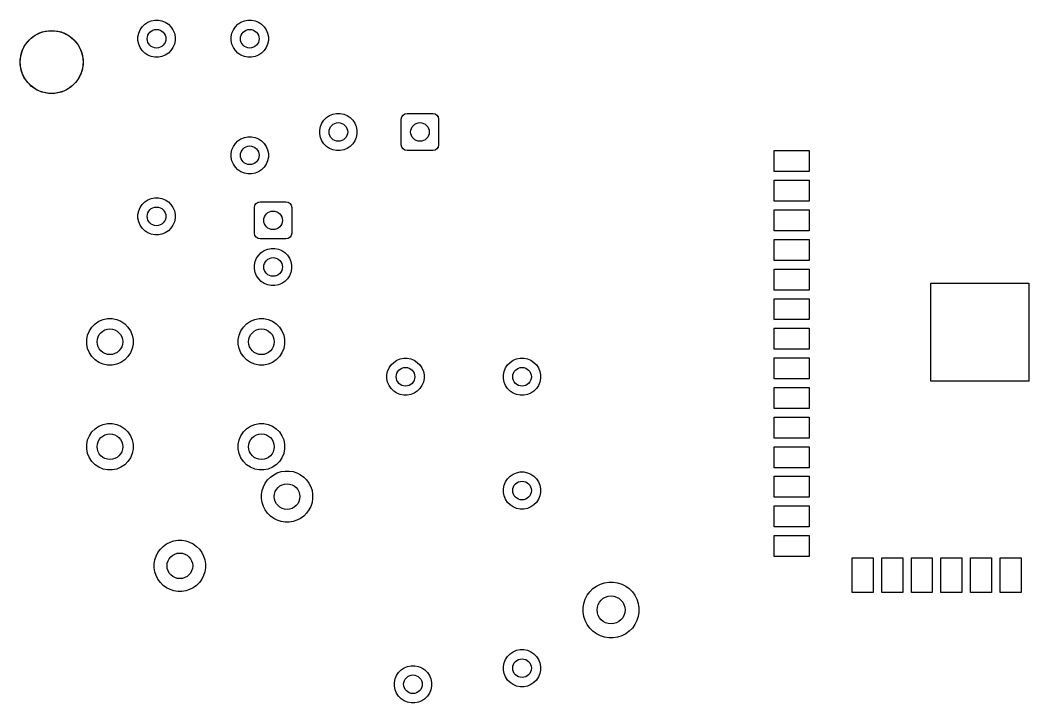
# Model space of a CAD drawing. Header units: millimetres. Extents: x 102.2 to 188.3, y -170.3 to -101.7.
# Drawn here: x 102.15 to 145.42, y -130.99 to -101.7 of the extents above; entities that cross this region are included whole.
import ezdxf

# ---------------------------------------------------------------- set-up
doc = ezdxf.new("R2010")
doc.units = ezdxf.units.MM
doc.layers.add('F.Mask', color=253, linetype='CONTINUOUS', true_color=0xa89984)

msp = doc.modelspace()

# ---------------------------------------------------------------- linework, layer by layer
at = {"layer": 'F.Mask', "linetype": 'CONTINUOUS'}
for p, q in [((107.294463, -102.122883), (107.381592, -101.992485)), ((107.381592, -101.992485), (107.492485, -101.881592)), ((107.492485, -101.881592), (107.622883, -101.794463)), ((107.622883, -101.794463), (107.767772, -101.734448)), ((107.767772, -101.734448), (107.921586, -101.703852)), ((107.921586, -101.703852), (108.078414, -101.703852)), ((108.078414, -101.703852), (108.232228, -101.734448)), ((108.232228, -101.734448), (108.377117, -101.794463)), ((108.377117, -101.794463), (108.507515, -101.881592)), ((108.507515, -101.881592), (108.618408, -101.992485)), ((108.618408, -101.992485), (108.705537, -102.122883)), ((111.294463, -102.122883), (111.381592, -101.992485)), ((111.381592, -101.992485), (111.492485, -101.881592)), ((111.492485, -101.881592), (111.622883, -101.794463)), ((111.622883, -101.794463), (111.767772, -101.734448)), ((111.767772, -101.734448), (111.921586, -101.703852)), ((111.921586, -101.703852), (112.078414, -101.703852)), ((112.078414, -101.703852), (112.232228, -101.734448)), ((112.232228, -101.734448), (112.377117, -101.794463)), ((112.377117, -101.794463), (112.507515, -101.881592)), ((112.507515, -101.881592), (112.618408, -101.992485)), ((112.618408, -101.992485), (112.705537, -102.122883)), ((102.473452, -102.623245), (102.623245, -102.473452)), ((102.623245, -102.473452), (102.794627, -102.348936)), ((102.794627, -102.348936), (102.983377, -102.252763)), ((102.983377, -102.252763), (103.184849, -102.187301)), ((103.184849, -102.187301), (103.39408, -102.154162)), ((103.39408, -102.154162), (103.60592, -102.154162)), ((103.60592, -102.154162), (103.815151, -102.187301)), ((103.815151, -102.187301), (104.016623, -102.252763)), ((104.016623, -102.252763), (104.205373, -102.348936)), ((104.205373, -102.348936), (104.376755, -102.473452)), ((104.376755, -102.473452), (104.526548, -102.623245)), ((107.203852, -102.421586), (107.234448, -102.267772)), ((107.203852, -102.578414), (107.203852, -102.421586)), ((107.234448, -102.267772), (107.294463, -102.122883)), ((108.705537, -102.122883), (108.765552, -102.267772)), ((108.765552, -102.267772), (108.796148, -102.421586)), ((108.796148, -102.421586), (108.796148, -102.578414)), ((111.203852, -102.421586), (111.234448, -102.267772)), ((111.203852, -102.578414), (111.203852, -102.421586)), ((111.234448, -102.267772), (111.294463, -102.122883)), ((112.705537, -102.122883), (112.765552, -102.267772)), ((112.765552, -102.267772), (112.796148, -102.421586)), ((112.796148, -102.421586), (112.796148, -102.578414)), ((102.252763, -102.983377), (102.348936, -102.794627)), ((102.348936, -102.794627), (102.473452, -102.623245)), ((104.526548, -102.623245), (104.651064, -102.794627)), ((104.651064, -102.794627), (104.747237, -102.983377)), ((107.234448, -102.732228), (107.203852, -102.578414)), ((107.294463, -102.877117), (107.234448, -102.732228)), ((107.381592, -103.007515), (107.294463, -102.877117)), ((108.705537, -102.877117), (108.618408, -103.007515)), ((108.765552, -102.732228), (108.705537, -102.877117)), ((108.796148, -102.578414), (108.765552, -102.732228)), ((111.234448, -102.732228), (111.203852, -102.578414)), ((111.294463, -102.877117), (111.234448, -102.732228)), ((111.381592, -103.007515), (111.294463, -102.877117)), ((112.705537, -102.877117), (112.618408, -103.007515)), ((112.765552, -102.732228), (112.705537, -102.877117)), ((112.796148, -102.578414), (112.765552, -102.732228)), ((102.154162, -103.39408), (102.187301, -103.184849)), ((102.154162, -103.60592), (102.154162, -103.39408)), ((102.187301, -103.184849), (102.252763, -102.983377)), ((104.747237, -102.983377), (104.812699, -103.184849)), ((104.812699, -103.184849), (104.845838, -103.39408)), ((104.845838, -103.39408), (104.845838, -103.60592)), ((107.492485, -103.118408), (107.381592, -103.007515)), ((107.622883, -103.205537), (107.492485, -103.118408)), ((107.767772, -103.265552), (107.622883, -103.205537)), ((107.921586, -103.296148), (107.767772, -103.265552)), ((108.078414, -103.296148), (107.921586, -103.296148)), ((108.232228, -103.265552), (108.078414, -103.296148)), ((108.377117, -103.205537), (108.232228, -103.265552)), ((108.507515, -103.118408), (108.377117, -103.205537)), ((108.618408, -103.007515), (108.507515, -103.118408)), ((111.492485, -103.118408), (111.381592, -103.007515)), ((111.622883, -103.205537), (111.492485, -103.118408)), ((111.767772, -103.265552), (111.622883, -103.205537)), ((111.921586, -103.296148), (111.767772, -103.265552)), ((112.078414, -103.296148), (111.921586, -103.296148)), ((112.232228, -103.265552), (112.078414, -103.296148)), ((112.377117, -103.205537), (112.232228, -103.265552)), ((112.507515, -103.118408), (112.377117, -103.205537)), ((112.618408, -103.007515), (112.507515, -103.118408)), ((102.187301, -103.815151), (102.154162, -103.60592)), ((102.252763, -104.016623), (102.187301, -103.815151)), ((104.812699, -103.815151), (104.747237, -104.016623)), ((104.845838, -103.60592), (104.812699, -103.815151)), ((102.348936, -104.205373), (102.252763, -104.016623)), ((102.473452, -104.376755), (102.348936, -104.205373)), ((104.651064, -104.205373), (104.526548, -104.376755)), ((104.747237, -104.016623), (104.651064, -104.205373)), ((102.623245, -104.526548), (102.473452, -104.376755)), ((102.794627, -104.651064), (102.623245, -104.526548)), ((102.983377, -104.747237), (102.794627, -104.651064)), ((104.205373, -104.651064), (104.016623, -104.747237)), ((104.376755, -104.526548), (104.205373, -104.651064)), ((104.526548, -104.376755), (104.376755, -104.526548)), ((103.184849, -104.812699), (102.983377, -104.747237)), ((103.39408, -104.845838), (103.184849, -104.812699)), ((103.60592, -104.845838), (103.39408, -104.845838)), ((103.815151, -104.812699), (103.60592, -104.845838)), ((104.016623, -104.747237), (103.815151, -104.812699)), ((115.094463, -106.122883), (115.181592, -105.992485)), ((115.181592, -105.992485), (115.292485, -105.881592)), ((115.292485, -105.881592), (115.422883, -105.794463)), ((115.422883, -105.794463), (115.567772, -105.734448)), ((115.567772, -105.734448), (115.721586, -105.703852)), ((115.721586, -105.703852), (115.878414, -105.703852)), ((115.878414, -105.703852), (116.032228, -105.734448)), ((116.032228, -105.734448), (116.177117, -105.794463)), ((116.177117, -105.794463), (116.307515, -105.881592)), ((116.307515, -105.881592), (116.418408, -105.992485)), ((116.418408, -105.992485), (116.505537, -106.122883)), ((118.5, -105.95), (118.51903, -105.854329)), ((118.5, -107.05), (118.5, -105.95)), ((118.51903, -105.854329), (118.573223, -105.773223)), ((118.573223, -105.773223), (118.654329, -105.71903)), ((118.654329, -105.71903), (118.75, -105.7)), ((118.75, -105.7), (119.85, -105.7)), ((119.85, -105.7), (119.945671, -105.71903)), ((119.945671, -105.71903), (120.026777, -105.773223)), ((120.026777, -105.773223), (120.08097, -105.854329)), ((120.08097, -105.854329), (120.1, -105.95)), ((120.1, -105.95), (120.1, -107.05)), ((115.003852, -106.421586), (115.034448, -106.267772)), ((115.003852, -106.578414), (115.003852, -106.421586)), ((115.034448, -106.267772), (115.094463, -106.122883)), ((116.505537, -106.122883), (116.565552, -106.267772)), ((116.565552, -106.267772), (116.596148, -106.421586)), ((116.596148, -106.421586), (116.596148, -106.578414)), ((111.492485, -106.881592), (111.622883, -106.794463)), ((111.622883, -106.794463), (111.767772, -106.734448)), ((111.767772, -106.734448), (111.921586, -106.703852)), ((111.921586, -106.703852), (112.078414, -106.703852)), ((112.078414, -106.703852), (112.232228, -106.734448)), ((112.232228, -106.734448), (112.377117, -106.794463)), ((112.377117, -106.794463), (112.507515, -106.881592)), ((115.034448, -106.732228), (115.003852, -106.578414)), ((115.094463, -106.877117), (115.034448, -106.732228)), ((116.565552, -106.732228), (116.505537, -106.877117)), ((116.596148, -106.578414), (116.565552, -106.732228)), ((111.203852, -107.421586), (111.234448, -107.267772)), ((111.234448, -107.267772), (111.294463, -107.122883)), ((111.294463, -107.122883), (111.381592, -106.992485)), ((111.381592, -106.992485), (111.492485, -106.881592)), ((112.507515, -106.881592), (112.618408, -106.992485)), ((112.618408, -106.992485), (112.705537, -107.122883)), ((112.705537, -107.122883), (112.765552, -107.267772)), ((112.765552, -107.267772), (112.796148, -107.421586)), ((115.181592, -107.007515), (115.094463, -106.877117)), ((115.292485, -107.118408), (115.181592, -107.007515)), ((115.422883, -107.205537), (115.292485, -107.118408)), ((115.567772, -107.265552), (115.422883, -107.205537)), ((115.721586, -107.296148), (115.567772, -107.265552)), ((115.878414, -107.296148), (115.721586, -107.296148)), ((116.032228, -107.265552), (115.878414, -107.296148)), ((116.177117, -107.205537), (116.032228, -107.265552)), ((116.307515, -107.118408), (116.177117, -107.205537)), ((116.418408, -107.007515), (116.307515, -107.118408)), ((116.505537, -106.877117), (116.418408, -107.007515)), ((118.51903, -107.145671), (118.5, -107.05)), ((118.573223, -107.226777), (118.51903, -107.145671)), ((118.654329, -107.28097), (118.573223, -107.226777)), ((118.75, -107.3), (118.654329, -107.28097)), ((119.85, -107.3), (118.75, -107.3)), ((119.945671, -107.28097), (119.85, -107.3)), ((120.026777, -107.226777), (119.945671, -107.28097)), ((120.08097, -107.145671), (120.026777, -107.226777)), ((120.1, -107.05), (120.08097, -107.145671)), ((134.5, -108.2), (134.5, -107.3)), ((134.5, -107.3), (136, -107.3)), ((136, -107.3), (136, -108.2)), ((111.203852, -107.578414), (111.203852, -107.421586)), ((111.234448, -107.732228), (111.203852, -107.578414)), ((111.294463, -107.877117), (111.234448, -107.732228)), ((112.765552, -107.732228), (112.705537, -107.877117)), ((112.796148, -107.578414), (112.765552, -107.732228)), ((112.796148, -107.421586), (112.796148, -107.578414)), ((111.381592, -108.007515), (111.294463, -107.877117)), ((111.492485, -108.118408), (111.381592, -108.007515)), ((111.622883, -108.205537), (111.492485, -108.118408)), ((112.507515, -108.118408), (112.377117, -108.205537)), ((112.618408, -108.007515), (112.507515, -108.118408)), ((112.705537, -107.877117), (112.618408, -108.007515)), ((111.767772, -108.265552), (111.622883, -108.205537)), ((111.921586, -108.296148), (111.767772, -108.265552)), ((112.078414, -108.296148), (111.921586, -108.296148)), ((112.232228, -108.265552), (112.078414, -108.296148)), ((112.377117, -108.205537), (112.232228, -108.265552)), ((136, -108.2), (134.5, -108.2)), ((134.5, -109.47), (134.5, -108.57)), ((134.5, -108.57), (136, -108.57)), ((136, -108.57), (136, -109.47)), ((107.492485, -109.501592), (107.622883, -109.414463)), ((107.622883, -109.414463), (107.767772, -109.354448)), ((107.767772, -109.354448), (107.921586, -109.323852)), ((107.921586, -109.323852), (108.078414, -109.323852)), ((108.078414, -109.323852), (108.232228, -109.354448)), ((108.232228, -109.354448), (108.377117, -109.414463)), ((108.377117, -109.414463), (108.507515, -109.501592)), ((136, -109.47), (134.5, -109.47)), ((107.203852, -110.041586), (107.234448, -109.887772)), ((107.234448, -109.887772), (107.294463, -109.742883)), ((107.294463, -109.742883), (107.381592, -109.612485)), ((107.381592, -109.612485), (107.492485, -109.501592)), ((108.507515, -109.501592), (108.618408, -109.612485)), ((108.618408, -109.612485), (108.705537, -109.742883)), ((108.705537, -109.742883), (108.765552, -109.887772)), ((108.765552, -109.887772), (108.796148, -110.041586)), ((112.2, -109.74), (112.21903, -109.644329)), ((112.2, -110.84), (112.2, -109.74)), ((112.21903, -109.644329), (112.273223, -109.563223)), ((112.273223, -109.563223), (112.354329, -109.50903)), ((112.354329, -109.50903), (112.45, -109.49)), ((112.45, -109.49), (113.55, -109.49)), ((113.55, -109.49), (113.645671, -109.50903)), ((113.645671, -109.50903), (113.726777, -109.563223)), ((113.726777, -109.563223), (113.78097, -109.644329)), ((113.78097, -109.644329), (113.8, -109.74)), ((113.8, -109.74), (113.8, -110.84)), ((134.5, -110.74), (134.5, -109.84)), ((134.5, -109.84), (136, -109.84)), ((136, -109.84), (136, -110.74)), ((107.203852, -110.198414), (107.203852, -110.041586)), ((107.234448, -110.352228), (107.203852, -110.198414)), ((108.796148, -110.198414), (108.765552, -110.352228)), ((108.796148, -110.041586), (108.796148, -110.198414)), ((107.294463, -110.497117), (107.234448, -110.352228)), ((107.381592, -110.627515), (107.294463, -110.497117)), ((107.492485, -110.738408), (107.381592, -110.627515)), ((107.622883, -110.825537), (107.492485, -110.738408)), ((108.507515, -110.738408), (108.377117, -110.825537)), ((108.618408, -110.627515), (108.507515, -110.738408)), ((108.705537, -110.497117), (108.618408, -110.627515)), ((108.765552, -110.352228), (108.705537, -110.497117)), ((136, -110.74), (134.5, -110.74)), ((107.767772, -110.885552), (107.622883, -110.825537)), ((107.921586, -110.916148), (107.767772, -110.885552)), ((108.078414, -110.916148), (107.921586, -110.916148)), ((108.232228, -110.885552), (108.078414, -110.916148)), ((108.377117, -110.825537), (108.232228, -110.885552)), ((112.21903, -110.935671), (112.2, -110.84)), ((112.273223, -111.016777), (112.21903, -110.935671)), ((112.354329, -111.07097), (112.273223, -111.016777)), ((112.45, -111.09), (112.354329, -111.07097)), ((113.55, -111.09), (112.45, -111.09)), ((113.645671, -111.07097), (113.55, -111.09)), ((113.726777, -111.016777), (113.645671, -111.07097)), ((113.78097, -110.935671), (113.726777, -111.016777)), ((113.8, -110.84), (113.78097, -110.935671)), ((134.5, -112.01), (134.5, -111.11)), ((134.5, -111.11), (136, -111.11)), ((136, -111.11), (136, -112.01)), ((112.492485, -111.671592), (112.622883, -111.584463)), ((112.622883, -111.584463), (112.767772, -111.524448)), ((112.767772, -111.524448), (112.921586, -111.493852)), ((112.921586, -111.493852), (113.078414, -111.493852)), ((113.078414, -111.493852), (113.232228, -111.524448)), ((113.232228, -111.524448), (113.377117, -111.584463)), ((113.377117, -111.584463), (113.507515, -111.671592)), ((112.203852, -112.211586), (112.234448, -112.057772)), ((112.234448, -112.057772), (112.294463, -111.912883)), ((112.294463, -111.912883), (112.381592, -111.782485)), ((112.381592, -111.782485), (112.492485, -111.671592)), ((113.507515, -111.671592), (113.618408, -111.782485)), ((113.618408, -111.782485), (113.705537, -111.912883)), ((113.705537, -111.912883), (113.765552, -112.057772)), ((113.765552, -112.057772), (113.796148, -112.211586)), ((136, -112.01), (134.5, -112.01)), ((112.203852, -112.368414), (112.203852, -112.211586)), ((112.234448, -112.522228), (112.203852, -112.368414)), ((113.796148, -112.368414), (113.765552, -112.522228)), ((113.796148, -112.211586), (113.796148, -112.368414)), ((134.5, -113.28), (134.5, -112.38)), ((134.5, -112.38), (136, -112.38)), ((136, -112.38), (136, -113.28)), ((112.294463, -112.667117), (112.234448, -112.522228)), ((112.381592, -112.797515), (112.294463, -112.667117)), ((112.492485, -112.908408), (112.381592, -112.797515)), ((112.622883, -112.995537), (112.492485, -112.908408)), ((113.507515, -112.908408), (113.377117, -112.995537)), ((113.618408, -112.797515), (113.507515, -112.908408)), ((113.705537, -112.667117), (113.618408, -112.797515)), ((113.765552, -112.522228), (113.705537, -112.667117)), ((112.767772, -113.055552), (112.622883, -112.995537)), ((112.921586, -113.086148), (112.767772, -113.055552)), ((113.078414, -113.086148), (112.921586, -113.086148)), ((113.232228, -113.055552), (113.078414, -113.086148)), ((113.377117, -112.995537), (113.232228, -113.055552)), ((136, -113.28), (134.5, -113.28)), ((141.22, -117.19), (141.22, -112.99)), ((141.22, -112.99), (145.42, -112.99)), ((145.42, -112.99), (145.42, -117.19)), ((134.5, -114.55), (134.5, -113.65)), ((134.5, -113.65), (136, -113.65)), ((136, -113.65), (136, -114.55)), ((105.365607, -114.72699), (105.528603, -114.618079)), ((105.528603, -114.618079), (105.709715, -114.54306)), ((105.709715, -114.54306), (105.901983, -114.504815)), ((105.901983, -114.504815), (106.098017, -114.504815)), ((106.098017, -114.504815), (106.290285, -114.54306)), ((106.290285, -114.54306), (106.471397, -114.618079)), ((106.471397, -114.618079), (106.634393, -114.72699)), ((111.865607, -114.72699), (112.028603, -114.618079)), ((112.028603, -114.618079), (112.209715, -114.54306)), ((112.209715, -114.54306), (112.401983, -114.504815)), ((112.401983, -114.504815), (112.598017, -114.504815)), ((112.598017, -114.504815), (112.790285, -114.54306)), ((112.790285, -114.54306), (112.971397, -114.618079)), ((112.971397, -114.618079), (113.134393, -114.72699)), ((136, -114.55), (134.5, -114.55)), ((105.04306, -115.209715), (105.118079, -115.028603)), ((105.118079, -115.028603), (105.22699, -114.865607)), ((105.22699, -114.865607), (105.365607, -114.72699)), ((106.634393, -114.72699), (106.77301, -114.865607)), ((106.77301, -114.865607), (106.881921, -115.028603)), ((106.881921, -115.028603), (106.95694, -115.209715)), ((111.54306, -115.209715), (111.618079, -115.028603)), ((111.618079, -115.028603), (111.72699, -114.865607)), ((111.72699, -114.865607), (111.865607, -114.72699)), ((113.134393, -114.72699), (113.27301, -114.865607)), ((113.27301, -114.865607), (113.381921, -115.028603)), ((113.381921, -115.028603), (113.45694, -115.209715)), ((134.5, -115.82), (134.5, -114.92)), ((134.5, -114.92), (136, -114.92)), ((136, -114.92), (136, -115.82)), ((105.004815, -115.401983), (105.04306, -115.209715)), ((105.004815, -115.598017), (105.004815, -115.401983)), ((106.95694, -115.209715), (106.995185, -115.401983)), ((106.995185, -115.401983), (106.995185, -115.598017)), ((111.504815, -115.401983), (111.54306, -115.209715)), ((111.504815, -115.598017), (111.504815, -115.401983)), ((113.45694, -115.209715), (113.495185, -115.401983)), ((113.495185, -115.401983), (113.495185, -115.598017)), ((105.04306, -115.790285), (105.004815, -115.598017)), ((105.118079, -115.971397), (105.04306, -115.790285)), ((106.95694, -115.790285), (106.881921, -115.971397)), ((106.995185, -115.598017), (106.95694, -115.790285)), ((111.54306, -115.790285), (111.504815, -115.598017)), ((111.618079, -115.971397), (111.54306, -115.790285)), ((113.45694, -115.790285), (113.381921, -115.971397)), ((113.495185, -115.598017), (113.45694, -115.790285)), ((136, -115.82), (134.5, -115.82)), ((105.22699, -116.134393), (105.118079, -115.971397)), ((105.365607, -116.27301), (105.22699, -116.134393)), ((105.528603, -116.381921), (105.365607, -116.27301)), ((105.709715, -116.45694), (105.528603, -116.381921)), ((106.471397, -116.381921), (106.290285, -116.45694)), ((106.634393, -116.27301), (106.471397, -116.381921)), ((106.77301, -116.134393), (106.634393, -116.27301)), ((106.881921, -115.971397), (106.77301, -116.134393)), ((111.72699, -116.134393), (111.618079, -115.971397)), ((111.865607, -116.27301), (111.72699, -116.134393)), ((112.028603, -116.381921), (111.865607, -116.27301)), ((112.209715, -116.45694), (112.028603, -116.381921)), ((112.971397, -116.381921), (112.790285, -116.45694)), ((113.134393, -116.27301), (112.971397, -116.381921)), ((113.27301, -116.134393), (113.134393, -116.27301)), ((113.381921, -115.971397), (113.27301, -116.134393)), ((118.061592, -116.492485), (118.172485, -116.381592)), ((118.172485, -116.381592), (118.302883, -116.294463)), ((118.302883, -116.294463), (118.447772, -116.234448)), ((118.447772, -116.234448), (118.601586, -116.203852)), ((118.601586, -116.203852), (118.758414, -116.203852)), ((118.758414, -116.203852), (118.912228, -116.234448)), ((118.912228, -116.234448), (119.057117, -116.294463)), ((119.057117, -116.294463), (119.187515, -116.381592)), ((119.187515, -116.381592), (119.298408, -116.492485)), ((123.061592, -116.492485), (123.172485, -116.381592)), ((123.172485, -116.381592), (123.302883, -116.294463)), ((123.302883, -116.294463), (123.447772, -116.234448)), ((123.447772, -116.234448), (123.601586, -116.203852)), ((123.601586, -116.203852), (123.758414, -116.203852)), ((123.758414, -116.203852), (123.912228, -116.234448)), ((123.912228, -116.234448), (124.057117, -116.294463)), ((124.057117, -116.294463), (124.187515, -116.381592)), ((124.187515, -116.381592), (124.298408, -116.492485)), ((134.5, -117.09), (134.5, -116.19)), ((134.5, -116.19), (136, -116.19)), ((136, -116.19), (136, -117.09)), ((105.901983, -116.495185), (105.709715, -116.45694)), ((106.098017, -116.495185), (105.901983, -116.495185)), ((106.290285, -116.45694), (106.098017, -116.495185)), ((112.401983, -116.495185), (112.209715, -116.45694)), ((112.598017, -116.495185), (112.401983, -116.495185)), ((112.790285, -116.45694), (112.598017, -116.495185)), ((117.883852, -116.921586), (117.914448, -116.767772)), ((117.914448, -116.767772), (117.974463, -116.622883)), ((117.974463, -116.622883), (118.061592, -116.492485)), ((119.298408, -116.492485), (119.385537, -116.622883)), ((119.385537, -116.622883), (119.445552, -116.767772)), ((119.445552, -116.767772), (119.476148, -116.921586)), ((122.883852, -116.921586), (122.914448, -116.767772)), ((122.914448, -116.767772), (122.974463, -116.622883)), ((122.974463, -116.622883), (123.061592, -116.492485)), ((124.298408, -116.492485), (124.385537, -116.622883)), ((124.385537, -116.622883), (124.445552, -116.767772)), ((124.445552, -116.767772), (124.476148, -116.921586)), ((117.883852, -117.078414), (117.883852, -116.921586)), ((117.914448, -117.232228), (117.883852, -117.078414)), ((117.974463, -117.377117), (117.914448, -117.232228)), ((119.445552, -117.232228), (119.385537, -117.377117)), ((119.476148, -117.078414), (119.445552, -117.232228)), ((119.476148, -116.921586), (119.476148, -117.078414)), ((122.883852, -117.078414), (122.883852, -116.921586)), ((122.914448, -117.232228), (122.883852, -117.078414)), ((122.974463, -117.377117), (122.914448, -117.232228)), ((124.445552, -117.232228), (124.385537, -117.377117)), ((124.476148, -117.078414), (124.445552, -117.232228)), ((124.476148, -116.921586), (124.476148, -117.078414)), ((136, -117.09), (134.5, -117.09)), ((145.42, -117.19), (141.22, -117.19)), ((118.061592, -117.507515), (117.974463, -117.377117)), ((118.172485, -117.618408), (118.061592, -117.507515)), ((118.302883, -117.705537), (118.172485, -117.618408)), ((119.187515, -117.618408), (119.057117, -117.705537)), ((119.298408, -117.507515), (119.187515, -117.618408)), ((119.385537, -117.377117), (119.298408, -117.507515)), ((123.061592, -117.507515), (122.974463, -117.377117)), ((123.172485, -117.618408), (123.061592, -117.507515)), ((123.302883, -117.705537), (123.172485, -117.618408)), ((124.187515, -117.618408), (124.057117, -117.705537)), ((124.298408, -117.507515), (124.187515, -117.618408)), ((124.385537, -117.377117), (124.298408, -117.507515)), ((134.5, -118.36), (134.5, -117.46)), ((134.5, -117.46), (136, -117.46)), ((136, -117.46), (136, -118.36)), ((118.447772, -117.765552), (118.302883, -117.705537)), ((118.601586, -117.796148), (118.447772, -117.765552)), ((118.758414, -117.796148), (118.601586, -117.796148)), ((118.912228, -117.765552), (118.758414, -117.796148)), ((119.057117, -117.705537), (118.912228, -117.765552)), ((123.447772, -117.765552), (123.302883, -117.705537)), ((123.601586, -117.796148), (123.447772, -117.765552)), ((123.758414, -117.796148), (123.601586, -117.796148)), ((123.912228, -117.765552), (123.758414, -117.796148)), ((124.057117, -117.705537), (123.912228, -117.765552)), ((136, -118.36), (134.5, -118.36)), ((134.5, -119.63), (134.5, -118.73)), ((134.5, -118.73), (136, -118.73)), ((136, -118.73), (136, -119.63)), ((105.118079, -119.528603), (105.22699, -119.365607)), ((105.22699, -119.365607), (105.365607, -119.22699)), ((105.365607, -119.22699), (105.528603, -119.118079)), ((105.528603, -119.118079), (105.709715, -119.04306)), ((105.709715, -119.04306), (105.901983, -119.004815)), ((105.901983, -119.004815), (106.098017, -119.004815)), ((106.098017, -119.004815), (106.290285, -119.04306)), ((106.290285, -119.04306), (106.471397, -119.118079)), ((106.471397, -119.118079), (106.634393, -119.22699)), ((106.634393, -119.22699), (106.77301, -119.365607)), ((106.77301, -119.365607), (106.881921, -119.528603)), ((111.618079, -119.528603), (111.72699, -119.365607)), ((111.72699, -119.365607), (111.865607, -119.22699)), ((111.865607, -119.22699), (112.028603, -119.118079)), ((112.028603, -119.118079), (112.209715, -119.04306)), ((112.209715, -119.04306), (112.401983, -119.004815)), ((112.401983, -119.004815), (112.598017, -119.004815)), ((112.598017, -119.004815), (112.790285, -119.04306)), ((112.790285, -119.04306), (112.971397, -119.118079)), ((112.971397, -119.118079), (113.134393, -119.22699)), ((113.134393, -119.22699), (113.27301, -119.365607)), ((113.27301, -119.365607), (113.381921, -119.528603)), ((105.004815, -119.901983), (105.04306, -119.709715)), ((105.04306, -119.709715), (105.118079, -119.528603)), ((106.881921, -119.528603), (106.95694, -119.709715)), ((106.95694, -119.709715), (106.995185, -119.901983)), ((111.504815, -119.901983), (111.54306, -119.709715)), ((111.54306, -119.709715), (111.618079, -119.528603)), ((113.381921, -119.528603), (113.45694, -119.709715)), ((113.45694, -119.709715), (113.495185, -119.901983)), ((136, -119.63), (134.5, -119.63)), ((105.004815, -120.098017), (105.004815, -119.901983)), ((105.04306, -120.290285), (105.004815, -120.098017)), ((105.118079, -120.471397), (105.04306, -120.290285)), ((106.95694, -120.290285), (106.881921, -120.471397)), ((106.995185, -120.098017), (106.95694, -120.290285)), ((106.995185, -119.901983), (106.995185, -120.098017)), ((111.504815, -120.098017), (111.504815, -119.901983)), ((111.54306, -120.290285), (111.504815, -120.098017)), ((111.618079, -120.471397), (111.54306, -120.290285)), ((113.45694, -120.290285), (113.381921, -120.471397)), ((113.495185, -120.098017), (113.45694, -120.290285)), ((113.495185, -119.901983), (113.495185, -120.098017)), ((134.5, -120.9), (134.5, -120)), ((134.5, -120), (136, -120)), ((136, -120), (136, -120.9)), ((105.22699, -120.634393), (105.118079, -120.471397)), ((105.365607, -120.77301), (105.22699, -120.634393)), ((106.77301, -120.634393), (106.634393, -120.77301)), ((106.881921, -120.471397), (106.77301, -120.634393)), ((111.72699, -120.634393), (111.618079, -120.471397)), ((111.865607, -120.77301), (111.72699, -120.634393)), ((113.27301, -120.634393), (113.134393, -120.77301)), ((113.381921, -120.471397), (113.27301, -120.634393)), ((105.528603, -120.881921), (105.365607, -120.77301)), ((105.709715, -120.95694), (105.528603, -120.881921)), ((105.901983, -120.995185), (105.709715, -120.95694)), ((106.098017, -120.995185), (105.901983, -120.995185)), ((106.290285, -120.95694), (106.098017, -120.995185)), ((106.471397, -120.881921), (106.290285, -120.95694)), ((106.634393, -120.77301), (106.471397, -120.881921)), ((112.028603, -120.881921), (111.865607, -120.77301)), ((112.209715, -120.95694), (112.028603, -120.881921)), ((112.401983, -120.995185), (112.209715, -120.95694)), ((112.598017, -120.995185), (112.401983, -120.995185)), ((112.790285, -120.95694), (112.598017, -120.995185)), ((112.971397, -120.881921), (112.790285, -120.95694)), ((113.134393, -120.77301), (112.971397, -120.881921)), ((113.025252, -121.202096), (113.179048, -121.123733)), ((113.179048, -121.123733), (113.34321, -121.070393)), ((113.34321, -121.070393), (113.513695, -121.043391)), ((113.513695, -121.043391), (113.686305, -121.043391)), ((113.686305, -121.043391), (113.85679, -121.070393)), ((113.85679, -121.070393), (114.020952, -121.123733)), ((114.020952, -121.123733), (114.174748, -121.202096)), ((123.302883, -121.174463), (123.447772, -121.114448)), ((123.447772, -121.114448), (123.601586, -121.083852)), ((123.601586, -121.083852), (123.758414, -121.083852)), ((123.758414, -121.083852), (123.912228, -121.114448)), ((123.912228, -121.114448), (124.057117, -121.174463)), ((136, -120.9), (134.5, -120.9)), ((112.583733, -121.719048), (112.662096, -121.565252)), ((112.662096, -121.565252), (112.763553, -121.425607)), ((112.763553, -121.425607), (112.885607, -121.303553)), ((112.885607, -121.303553), (113.025252, -121.202096)), ((114.174748, -121.202096), (114.314393, -121.303553)), ((114.314393, -121.303553), (114.436447, -121.425607)), ((114.436447, -121.425607), (114.537904, -121.565252)), ((114.537904, -121.565252), (114.616267, -121.719048)), ((122.914448, -121.647772), (122.974463, -121.502883)), ((122.974463, -121.502883), (123.061592, -121.372485)), ((123.061592, -121.372485), (123.172485, -121.261592)), ((123.172485, -121.261592), (123.302883, -121.174463)), ((124.057117, -121.174463), (124.187515, -121.261592)), ((124.187515, -121.261592), (124.298408, -121.372485)), ((124.298408, -121.372485), (124.385537, -121.502883)), ((124.385537, -121.502883), (124.445552, -121.647772)), ((134.5, -122.17), (134.5, -121.27)), ((134.5, -121.27), (136, -121.27)), ((136, -121.27), (136, -122.17)), ((112.503391, -122.053695), (112.530393, -121.88321)), ((112.530393, -121.88321), (112.583733, -121.719048)), ((114.616267, -121.719048), (114.669607, -121.88321)), ((114.669607, -121.88321), (114.696609, -122.053695)), ((122.883852, -121.801586), (122.914448, -121.647772)), ((122.883852, -121.958414), (122.883852, -121.801586)), ((122.914448, -122.112228), (122.883852, -121.958414)), ((124.445552, -121.647772), (124.476148, -121.801586)), ((124.476148, -121.958414), (124.445552, -122.112228)), ((124.476148, -121.801586), (124.476148, -121.958414)), ((112.503391, -122.226305), (112.503391, -122.053695)), ((112.530393, -122.39679), (112.503391, -122.226305)), ((112.583733, -122.560952), (112.530393, -122.39679)), ((114.669607, -122.39679), (114.616267, -122.560952)), ((114.696609, -122.226305), (114.669607, -122.39679)), ((114.696609, -122.053695), (114.696609, -122.226305)), ((122.974463, -122.257117), (122.914448, -122.112228)), ((123.061592, -122.387515), (122.974463, -122.257117)), ((123.172485, -122.498408), (123.061592, -122.387515)), ((124.298408, -122.387515), (124.187515, -122.498408)), ((124.385537, -122.257117), (124.298408, -122.387515)), ((124.445552, -122.112228), (124.385537, -122.257117)), ((136, -122.17), (134.5, -122.17)), ((112.662096, -122.714748), (112.583733, -122.560952)), ((112.763553, -122.854393), (112.662096, -122.714748)), ((112.885607, -122.976447), (112.763553, -122.854393)), ((114.436447, -122.854393), (114.314393, -122.976447)), ((114.537904, -122.714748), (114.436447, -122.854393)), ((114.616267, -122.560952), (114.537904, -122.714748)), ((123.302883, -122.585537), (123.172485, -122.498408)), ((123.447772, -122.645552), (123.302883, -122.585537)), ((123.601586, -122.676148), (123.447772, -122.645552)), ((123.758414, -122.676148), (123.601586, -122.676148)), ((123.912228, -122.645552), (123.758414, -122.676148)), ((124.057117, -122.585537), (123.912228, -122.645552)), ((124.187515, -122.498408), (124.057117, -122.585537)), ((134.5, -123.44), (134.5, -122.54)), ((134.5, -122.54), (136, -122.54)), ((136, -122.54), (136, -123.44)), ((113.025252, -123.077904), (112.885607, -122.976447)), ((113.179048, -123.156267), (113.025252, -123.077904)), ((113.34321, -123.209607), (113.179048, -123.156267)), ((113.513695, -123.236609), (113.34321, -123.209607)), ((113.686305, -123.236609), (113.513695, -123.236609)), ((113.85679, -123.209607), (113.686305, -123.236609)), ((114.020952, -123.156267), (113.85679, -123.209607)), ((114.174748, -123.077904), (114.020952, -123.156267)), ((114.314393, -122.976447), (114.174748, -123.077904)), ((136, -123.44), (134.5, -123.44)), ((108.285607, -124.273553), (108.425252, -124.172096)), ((108.425252, -124.172096), (108.579048, -124.093733)), ((108.579048, -124.093733), (108.74321, -124.040393)), ((108.74321, -124.040393), (108.913695, -124.013391)), ((108.913695, -124.013391), (109.086305, -124.013391)), ((109.086305, -124.013391), (109.25679, -124.040393)), ((109.25679, -124.040393), (109.420952, -124.093733)), ((109.420952, -124.093733), (109.574748, -124.172096)), ((109.574748, -124.172096), (109.714393, -124.273553)), ((134.5, -124.71), (134.5, -123.81)), ((134.5, -123.81), (136, -123.81)), ((136, -123.81), (136, -124.71)), ((107.983733, -124.689048), (108.062096, -124.535252)), ((108.062096, -124.535252), (108.163553, -124.395607)), ((108.163553, -124.395607), (108.285607, -124.273553)), ((109.714393, -124.273553), (109.836447, -124.395607)), ((109.836447, -124.395607), (109.937904, -124.535252)), ((109.937904, -124.535252), (110.016267, -124.689048)), ((107.903391, -125.023695), (107.930393, -124.85321)), ((107.903391, -125.196305), (107.903391, -125.023695)), ((107.930393, -124.85321), (107.983733, -124.689048)), ((110.016267, -124.689048), (110.069607, -124.85321)), ((110.069607, -124.85321), (110.096609, -125.023695)), ((110.096609, -125.023695), (110.096609, -125.196305)), ((136, -124.71), (134.5, -124.71)), ((137.84, -126.26), (137.84, -124.76)), ((137.84, -124.76), (138.74, -124.76)), ((138.74, -124.76), (138.74, -126.26)), ((139.11, -126.26), (139.11, -124.76)), ((139.11, -124.76), (140.01, -124.76)), ((140.01, -124.76), (140.01, -126.26)), ((140.38, -126.26), (140.38, -124.76)), ((140.38, -124.76), (141.28, -124.76)), ((141.28, -124.76), (141.28, -126.26)), ((141.65, -126.26), (141.65, -124.76)), ((141.65, -124.76), (142.55, -124.76)), ((142.55, -124.76), (142.55, -126.26)), ((142.92, -126.26), (142.92, -124.76)), ((142.92, -124.76), (143.82, -124.76)), ((143.82, -124.76), (143.82, -126.26)), ((144.19, -126.26), (144.19, -124.76)), ((144.19, -124.76), (145.09, -124.76)), ((145.09, -124.76), (145.09, -126.26)), ((107.930393, -125.36679), (107.903391, -125.196305)), ((107.983733, -125.530952), (107.930393, -125.36679)), ((110.069607, -125.36679), (110.016267, -125.530952)), ((110.096609, -125.196305), (110.069607, -125.36679)), ((108.062096, -125.684748), (107.983733, -125.530952)), ((108.163553, -125.824393), (108.062096, -125.684748)), ((108.285607, -125.946447), (108.163553, -125.824393)), ((109.836447, -125.824393), (109.714393, -125.946447)), ((109.937904, -125.684748), (109.836447, -125.824393)), ((110.016267, -125.530952), (109.937904, -125.684748)), ((126.873002, -125.976832), (127.04078, -125.891345)), ((127.04078, -125.891345), (127.219866, -125.833156)), ((127.219866, -125.833156), (127.405849, -125.803699)), ((127.405849, -125.803699), (127.594151, -125.803699)), ((127.594151, -125.803699), (127.780134, -125.833156)), ((127.780134, -125.833156), (127.95922, -125.891345)), ((127.95922, -125.891345), (128.126998, -125.976832)), ((108.425252, -126.047904), (108.285607, -125.946447)), ((108.579048, -126.126267), (108.425252, -126.047904)), ((108.74321, -126.179607), (108.579048, -126.126267)), ((108.913695, -126.206609), (108.74321, -126.179607)), ((109.086305, -126.206609), (108.913695, -126.206609)), ((109.25679, -126.179607), (109.086305, -126.206609)), ((109.420952, -126.126267), (109.25679, -126.179607)), ((109.574748, -126.047904), (109.420952, -126.126267)), ((109.714393, -125.946447), (109.574748, -126.047904)), ((126.476832, -126.373002), (126.587513, -126.220662)), ((126.587513, -126.220662), (126.720662, -126.087513)), ((126.720662, -126.087513), (126.873002, -125.976832)), ((128.126998, -125.976832), (128.279338, -126.087513)), ((128.279338, -126.087513), (128.412487, -126.220662)), ((128.412487, -126.220662), (128.523168, -126.373002)), ((138.74, -126.26), (137.84, -126.26)), ((140.01, -126.26), (139.11, -126.26)), ((141.28, -126.26), (140.38, -126.26)), ((142.55, -126.26), (141.65, -126.26)), ((143.82, -126.26), (142.92, -126.26)), ((145.09, -126.26), (144.19, -126.26)), ((126.303699, -126.905849), (126.333156, -126.719866)), ((126.333156, -126.719866), (126.391345, -126.54078)), ((126.391345, -126.54078), (126.476832, -126.373002)), ((128.523168, -126.373002), (128.608655, -126.54078)), ((128.608655, -126.54078), (128.666844, -126.719866)), ((128.666844, -126.719866), (128.696301, -126.905849)), ((126.303699, -127.094151), (126.303699, -126.905849)), ((126.333156, -127.280134), (126.303699, -127.094151)), ((128.696301, -127.094151), (128.666844, -127.280134)), ((128.696301, -126.905849), (128.696301, -127.094151)), ((126.391345, -127.45922), (126.333156, -127.280134)), ((126.476832, -127.626998), (126.391345, -127.45922)), ((126.587513, -127.779338), (126.476832, -127.626998)), ((128.523168, -127.626998), (128.412487, -127.779338)), ((128.608655, -127.45922), (128.523168, -127.626998)), ((128.666844, -127.280134), (128.608655, -127.45922)), ((126.720662, -127.912487), (126.587513, -127.779338)), ((126.873002, -128.023168), (126.720662, -127.912487)), ((127.04078, -128.108655), (126.873002, -128.023168)), ((128.126998, -128.023168), (127.95922, -128.108655)), ((128.279338, -127.912487), (128.126998, -128.023168)), ((128.412487, -127.779338), (128.279338, -127.912487)), ((127.219866, -128.166844), (127.04078, -128.108655)), ((127.405849, -128.196301), (127.219866, -128.166844)), ((127.594151, -128.196301), (127.405849, -128.196301)), ((127.780134, -128.166844), (127.594151, -128.196301)), ((127.95922, -128.108655), (127.780134, -128.166844)), ((123.061592, -128.992485), (123.172485, -128.881592)), ((123.172485, -128.881592), (123.302883, -128.794463)), ((123.302883, -128.794463), (123.447772, -128.734448)), ((123.447772, -128.734448), (123.601586, -128.703852)), ((123.601586, -128.703852), (123.758414, -128.703852)), ((123.758414, -128.703852), (123.912228, -128.734448)), ((123.912228, -128.734448), (124.057117, -128.794463)), ((124.057117, -128.794463), (124.187515, -128.881592)), ((124.187515, -128.881592), (124.298408, -128.992485)), ((122.883852, -129.421586), (122.914448, -129.267772)), ((122.914448, -129.267772), (122.974463, -129.122883)), ((122.974463, -129.122883), (123.061592, -128.992485)), ((124.298408, -128.992485), (124.385537, -129.122883)), ((124.385537, -129.122883), (124.445552, -129.267772)), ((124.445552, -129.267772), (124.476148, -129.421586)), ((118.294463, -129.812883), (118.381592, -129.682485)), ((118.381592, -129.682485), (118.492485, -129.571592)), ((118.492485, -129.571592), (118.622883, -129.484463)), ((118.622883, -129.484463), (118.767772, -129.424448)), ((118.767772, -129.424448), (118.921586, -129.393852)), ((118.921586, -129.393852), (119.078414, -129.393852)), ((119.078414, -129.393852), (119.232228, -129.424448)), ((119.232228, -129.424448), (119.377117, -129.484463)), ((119.377117, -129.484463), (119.507515, -129.571592)), ((119.507515, -129.571592), (119.618408, -129.682485)), ((119.618408, -129.682485), (119.705537, -129.812883)), ((122.883852, -129.578414), (122.883852, -129.421586)), ((122.914448, -129.732228), (122.883852, -129.578414)), ((122.974463, -129.877117), (122.914448, -129.732228)), ((124.445552, -129.732228), (124.385537, -129.877117)), ((124.476148, -129.578414), (124.445552, -129.732228)), ((124.476148, -129.421586), (124.476148, -129.578414)), ((118.203852, -130.111586), (118.234448, -129.957772)), ((118.203852, -130.268414), (118.203852, -130.111586)), ((118.234448, -129.957772), (118.294463, -129.812883)), ((119.705537, -129.812883), (119.765552, -129.957772)), ((119.765552, -129.957772), (119.796148, -130.111586)), ((119.796148, -130.111586), (119.796148, -130.268414)), ((123.061592, -130.007515), (122.974463, -129.877117)), ((123.172485, -130.118408), (123.061592, -130.007515)), ((123.302883, -130.205537), (123.172485, -130.118408)), ((123.447772, -130.265552), (123.302883, -130.205537)), ((124.057117, -130.205537), (123.912228, -130.265552)), ((124.187515, -130.118408), (124.057117, -130.205537)), ((124.298408, -130.007515), (124.187515, -130.118408)), ((124.385537, -129.877117), (124.298408, -130.007515)), ((118.234448, -130.422228), (118.203852, -130.268414)), ((118.294463, -130.567117), (118.234448, -130.422228)), ((118.381592, -130.697515), (118.294463, -130.567117)), ((119.705537, -130.567117), (119.618408, -130.697515)), ((119.765552, -130.422228), (119.705537, -130.567117)), ((119.796148, -130.268414), (119.765552, -130.422228)), ((123.601586, -130.296148), (123.447772, -130.265552)), ((123.758414, -130.296148), (123.601586, -130.296148)), ((123.912228, -130.265552), (123.758414, -130.296148)), ((118.492485, -130.808408), (118.381592, -130.697515)), ((118.622883, -130.895537), (118.492485, -130.808408)), ((118.767772, -130.955552), (118.622883, -130.895537)), ((118.921586, -130.986148), (118.767772, -130.955552)), ((119.078414, -130.986148), (118.921586, -130.986148)), ((119.232228, -130.955552), (119.078414, -130.986148)), ((119.377117, -130.895537), (119.232228, -130.955552)), ((119.507515, -130.808408), (119.377117, -130.895537)), ((119.618408, -130.697515), (119.507515, -130.808408))]:
    msp.add_line(p, q, dxfattribs=at)
at = {"layer": 'F.Mask'}
for centre, radius in [((108, -102.5), 0.4), ((108, -102.5), 0.4), ((112, -102.5), 0.4), ((112, -102.5), 0.4), ((103.5, -103.5), 1.35), ((103.5, -103.5), 1.349999), ((115.8, -106.5), 0.4), ((115.8, -106.5), 0.4), ((119.3, -106.5), 0.4), ((119.3, -106.5), 0.4), ((112, -107.5), 0.4), ((112, -107.5), 0.4), ((108, -110.12), 0.4), ((108, -110.12), 0.4), ((113, -110.29), 0.4), ((113, -110.29), 0.4), ((113, -112.29), 0.4), ((113, -112.29), 0.4), ((106, -115.5), 0.55), ((106, -115.5), 0.55), ((112.5, -115.5), 0.55), ((112.5, -115.5), 0.55), ((118.68, -117), 0.4), ((118.68, -117), 0.4), ((123.68, -117), 0.4), ((123.68, -117), 0.4), ((106, -120), 0.55), ((106, -120), 0.55), ((112.5, -120), 0.55), ((112.5, -120), 0.55), ((123.68, -121.88), 0.4), ((123.68, -121.88), 0.4), ((113.6, -122.14), 0.55), ((113.6, -122.14), 0.55), ((109, -125.11), 0.55), ((109, -125.11), 0.55), ((127.5, -127), 0.6), ((127.5, -127), 0.6), ((123.68, -129.5), 0.4), ((123.68, -129.5), 0.4), ((119, -130.19), 0.4), ((119, -130.19), 0.4)]:
    msp.add_circle(centre, radius, dxfattribs=at)

doc.saveas('drawing.dxf')
